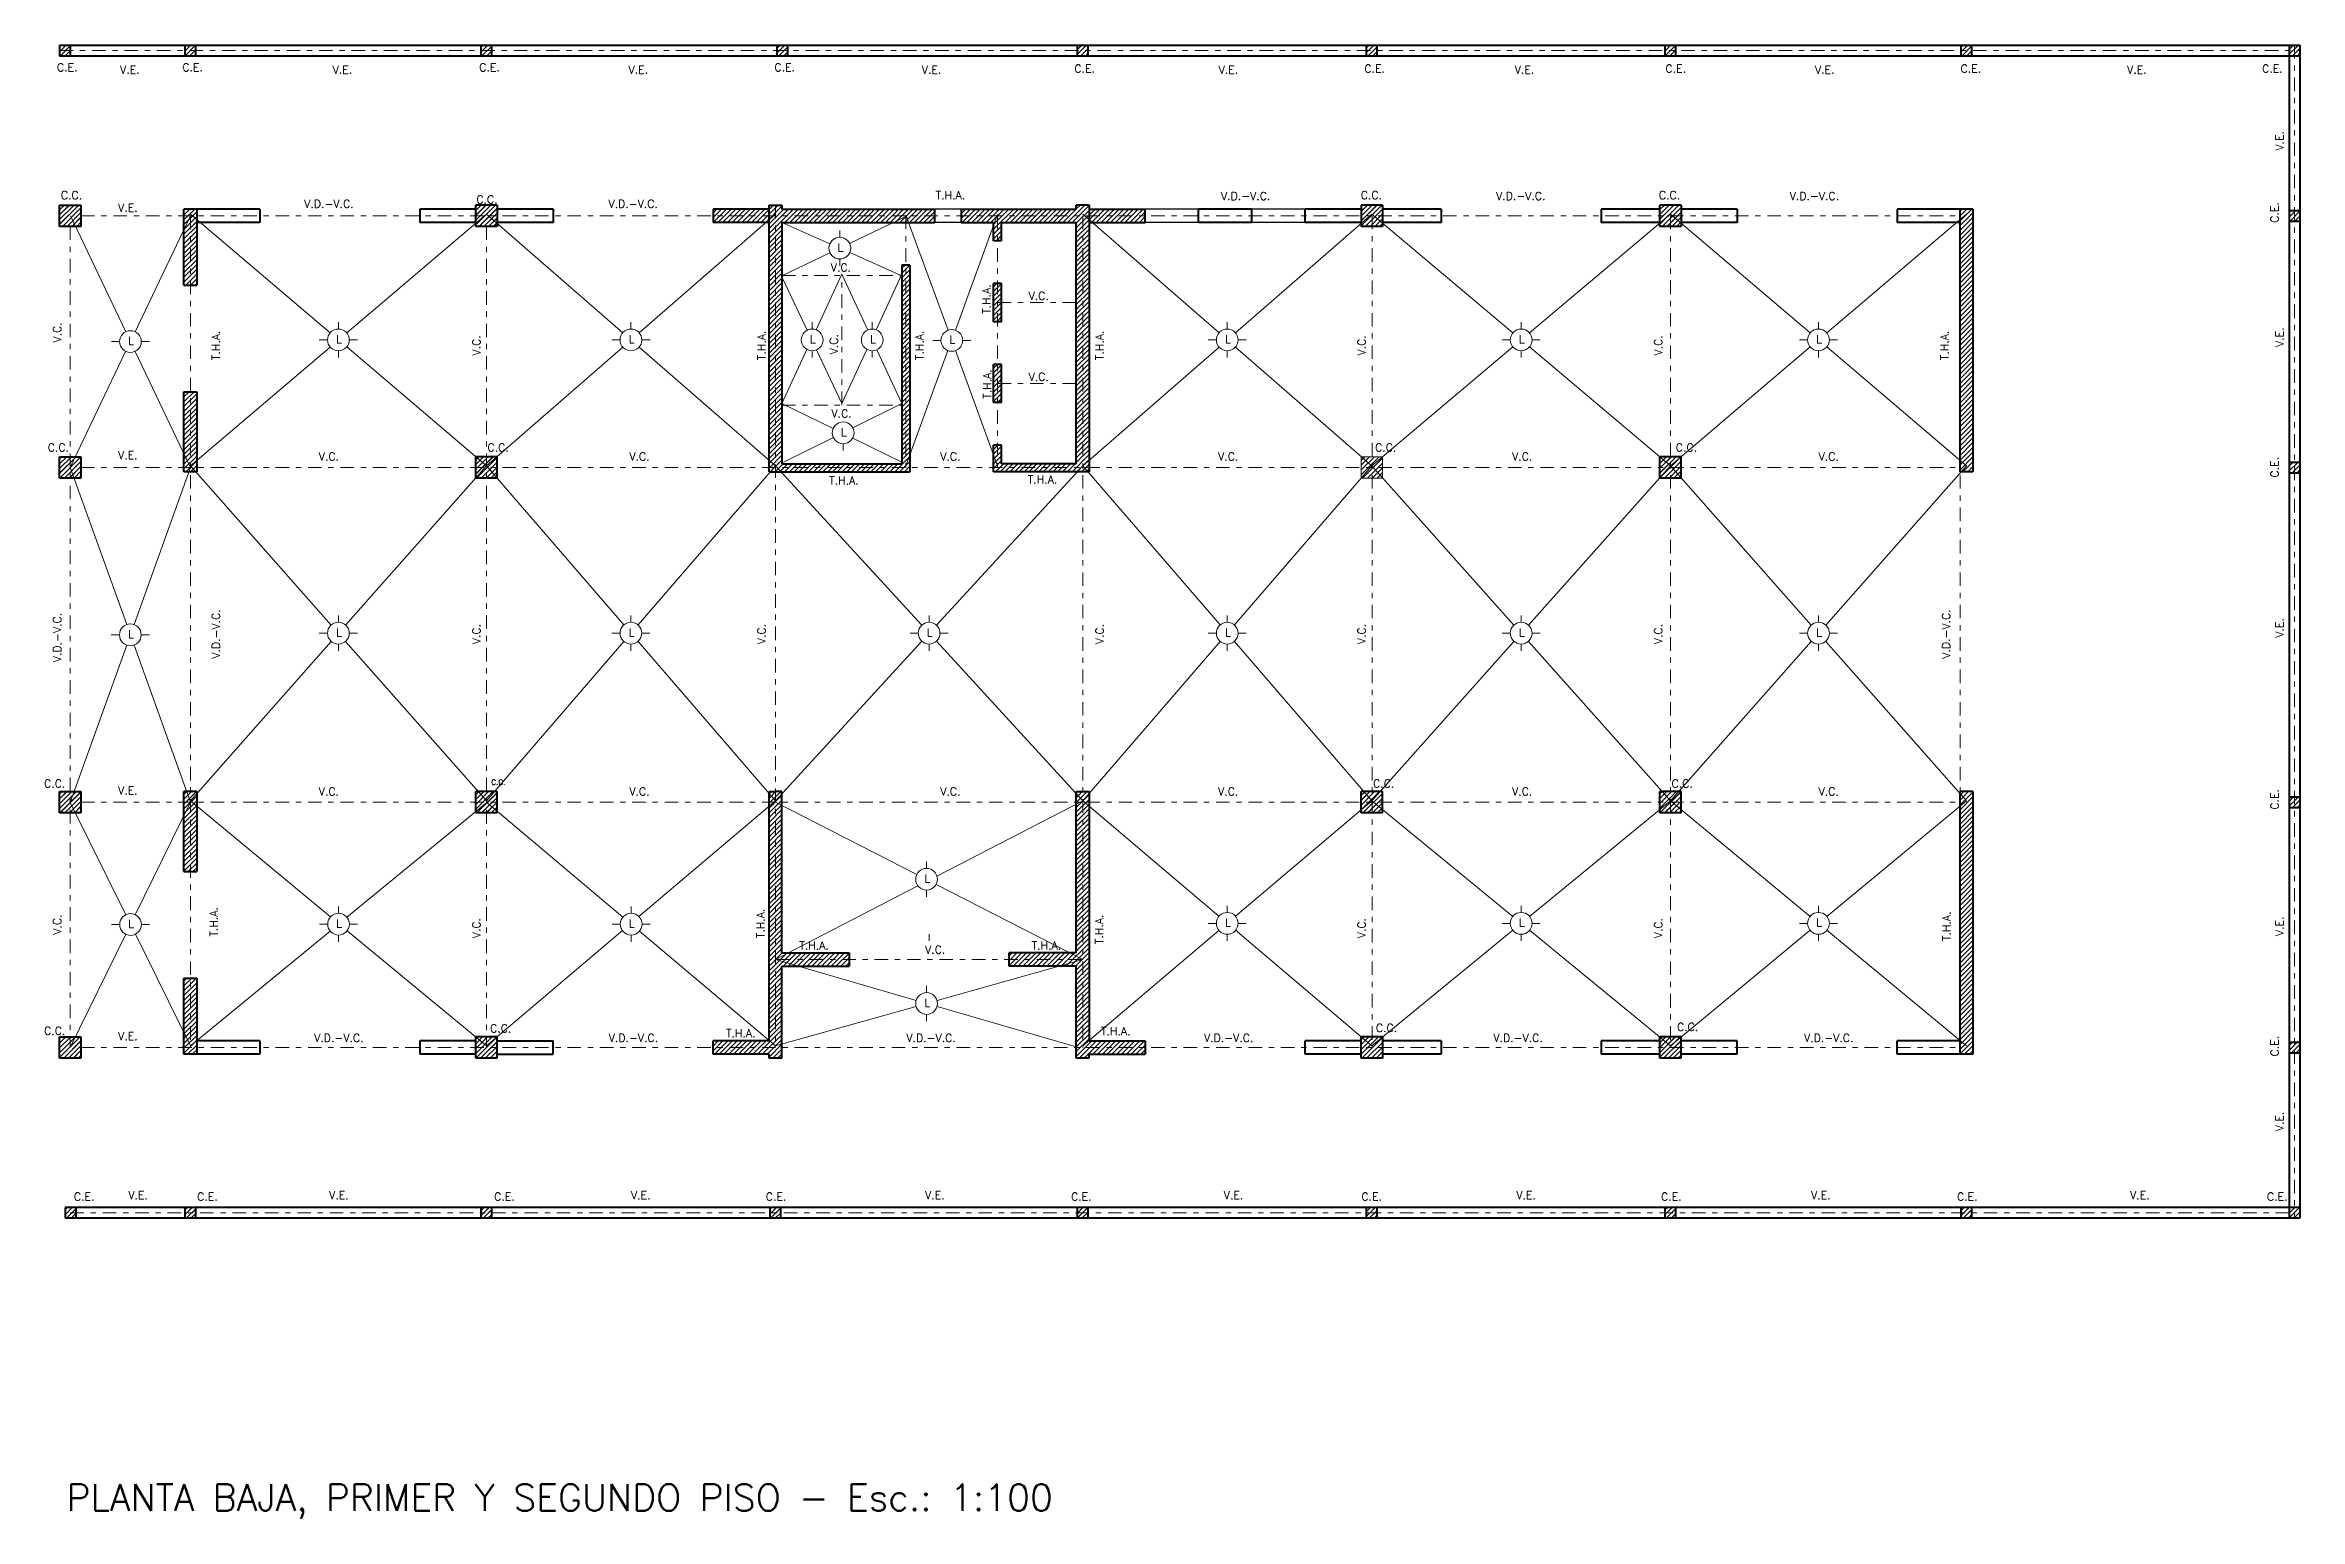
# Model space of a CAD drawing. Extents: x 1018 to 1337, y -109 to 133.
# Drawn here: x 1087.13 to 1129.41, y -47.73 to -20.09 of the extents above; entities that cross this region are included whole.
import ezdxf

# ---------------------------------------------------------------- set-up
doc = ezdxf.new("R2010")
doc.units = 0
doc.header["$LTSCALE"] = 0.5
doc.linetypes.add('DASHDOTX2', pattern=[50.8, 25.4, -12.7, 0, -12.7])
for name, color, linetype, lineweight in [('Detalles 01', 8, 'CONTINUOUS', 9), ('Losas', 133, 'CONTINUOUS', 9), ('Muros corte', 7, 'CONTINUOUS', 40), ('Muros vista', 253, 'CONTINUOUS', 25), ('Punta 01', 6, 'CONTINUOUS', 9), ('Punta 05', 52, 'CONTINUOUS', 50), ('Vigas', 120, 'DASHDOTX2', 18)]:
    doc.layers.add(name, color=color, linetype=linetype, lineweight=lineweight)
doc.styles.add('Texto 1 mm', font='simplex.shx', dxfattribs={"height": 0.1})
doc.styles.add('Texto 1.5 mm', font='simplex.shx', dxfattribs={"height": 0.15})
doc.styles.add('Texto 5 mm', font='simplex.shx', dxfattribs={"height": 0.5})
pattern_1 = [(45, (348.36671, -152.37512), (-0.0449012806, 0.0449012806), [])]
pattern_2 = [(45, (348.28926, -46.84568), (-0.0449012806, 0.0449012806), [])]

msp = doc.modelspace()

# ---------------------------------------------------------------- hatches: boundary and pattern name
at = {"layer": 'Detalles 01', "lineweight": 20, "ltscale": 0.02}
h = msp.add_hatch(dxfattribs=at)
h.set_pattern_fill('ANSI31', color=256, scale=0.02, style=0)
h.paths.add_polyline_path([(1087.606, -20.094), (1087.406, -20.094), (1087.406, -20.294), (1087.606, -20.294)])
h.paths.add_polyline_path([(1089.956, -20.094), (1089.756, -20.094), (1089.756, -20.294), (1089.956, -20.294)])
h = msp.add_hatch(dxfattribs=at)
h.set_pattern_fill('ANSI31', color=256, scale=0.02, style=0)
h.paths.add_polyline_path([(1095.506, -20.094), (1095.306, -20.094), (1095.306, -20.294), (1095.506, -20.294)])
h.paths.add_polyline_path([(1101.056, -20.094), (1100.856, -20.094), (1100.856, -20.294), (1101.056, -20.294)])
h.paths.add_polyline_path([(1095.606, -23.094), (1095.206, -23.094), (1095.206, -23.494), (1095.606, -23.494)])
h = msp.add_hatch(dxfattribs=at)
h.set_pattern_fill('ANSI31', color=256, scale=0.02, style=0)
h.paths.add_polyline_path([(1106.686, -20.094), (1106.486, -20.094), (1106.486, -20.294), (1106.686, -20.294)])
h = msp.add_hatch(dxfattribs=at)
h.set_pattern_fill('ANSI31', color=256, scale=0.02, style=0)
h.paths.add_polyline_path([(1129.406, -34.194), (1129.206, -34.194), (1129.206, -34.394), (1129.406, -34.394)])
h.paths.add_polyline_path([(1129.406, -27.913), (1129.206, -27.913), (1129.206, -28.113), (1129.406, -28.113)])
h.paths.add_polyline_path([(1129.406, -23.194), (1129.206, -23.194), (1129.206, -23.394), (1129.406, -23.394)])
h.paths.add_polyline_path([(1129.406, -20.094), (1129.206, -20.094), (1129.206, -20.294), (1129.406, -20.294)])
h.paths.add_polyline_path([(1123.256, -20.094), (1123.056, -20.094), (1123.056, -20.294), (1123.256, -20.294)])
h.paths.add_polyline_path([(1117.706, -20.094), (1117.506, -20.094), (1117.506, -20.294), (1117.706, -20.294)])
h.paths.add_polyline_path([(1112.106, -20.094), (1111.906, -20.094), (1111.906, -20.294), (1112.106, -20.294)])
at = {"layer": 'Detalles 01'}
h = msp.add_hatch(dxfattribs=at)
h.set_pattern_fill('ANSI31', color=256, scale=0.02, style=0)
h.set_pattern_definition(pattern_1)
h.paths.add_polyline_path([(1087.806, -23.494), (1087.806, -23.094), (1087.406, -23.094), (1087.406, -23.494)])
at = {"layer": 'Detalles 01', "lineweight": 20, "ltscale": 0.02}
h = msp.add_hatch(dxfattribs=at)
h.set_pattern_fill('ANSI31', color=256, scale=0.02, style=0)
h.set_pattern_definition(pattern_2)
h.paths.add_polyline_path([(1087.806, -23.094), (1087.406, -23.094), (1087.406, -23.494), (1087.806, -23.494)])
h.paths.add_polyline_path([(1087.806, -27.813), (1087.406, -27.813), (1087.406, -28.213), (1087.806, -28.213)])
h.paths.add_polyline_path([(1087.806, -34.094), (1087.406, -34.094), (1087.406, -34.494), (1087.806, -34.494)])
h.paths.add_polyline_path([(1095.606, -34.094), (1095.206, -34.094), (1095.206, -34.494), (1095.606, -34.494)])
h.paths.add_polyline_path([(1095.606, -27.813), (1095.206, -27.813), (1095.206, -28.213), (1095.606, -28.213)])
h.paths.add_polyline_path([(1112.206, -34.094), (1111.806, -34.094), (1111.806, -34.494), (1112.206, -34.494)])
h.paths.add_polyline_path([(1112.206, -27.813), (1111.806, -27.813), (1111.806, -28.213), (1112.206, -28.213)])
h.paths.add_polyline_path([(1112.206, -23.094), (1111.806, -23.094), (1111.806, -23.494), (1112.206, -23.494)])
h.paths.add_polyline_path([(1117.806, -23.094), (1117.406, -23.094), (1117.406, -23.494), (1117.806, -23.494)])
h.paths.add_polyline_path([(1117.806, -27.813), (1117.406, -27.813), (1117.406, -28.213), (1117.806, -28.213)])
h.paths.add_polyline_path([(1117.806, -34.094), (1117.406, -34.094), (1117.406, -34.494), (1117.806, -34.494)])
h.paths.add_polyline_path([(1100.946, -23.419), (1103.806, -23.419), (1103.806, -23.169), (1100.946, -23.169), (1100.946, -23.094), (1100.706, -23.094), (1100.706, -28.094), (1103.346, -28.094), (1103.346, -24.219), (1103.196, -24.219), (1103.196, -27.944), (1100.946, -27.944)])
h.paths.add_polyline_path([(1100.706, -23.169), (1099.656, -23.169), (1099.656, -23.419), (1100.706, -23.419)])
h.paths.add_polyline_path([(1106.706, -23.094), (1106.466, -23.094), (1106.466, -23.169), (1104.306, -23.169), (1104.306, -23.419), (1104.916, -23.419), (1104.916, -23.763), (1105.066, -23.763), (1105.066, -23.419), (1106.466, -23.419), (1106.466, -27.944), (1105.066, -27.944), (1105.066, -27.599), (1104.916, -27.599), (1104.916, -28.094), (1106.706, -28.094)])
h.paths.add_polyline_path([(1105.066, -26.081), (1104.916, -26.081), (1104.916, -26.799), (1105.066, -26.799)], flags=17)
h.paths.add_polyline_path([(1105.066, -24.563), (1104.916, -24.563), (1104.916, -25.281), (1105.066, -25.281)], flags=17)
h.paths.add_polyline_path([(1107.756, -23.169), (1106.706, -23.169), (1106.706, -23.419), (1107.756, -23.419)])
h.paths.add_polyline_path([(1089.976, -23.169), (1089.736, -23.169), (1089.736, -24.594), (1089.976, -24.594)])
h.paths.add_polyline_path([(1089.976, -26.594), (1089.736, -26.594), (1089.736, -28.094), (1089.976, -28.094)])
h.paths.add_polyline_path([(1089.976, -34.094), (1089.736, -34.094), (1089.736, -35.594), (1089.976, -35.594)])
h = msp.add_hatch(dxfattribs=at)
h.set_pattern_fill('ANSI31', color=256, scale=0.02, style=0)
h.set_pattern_definition(pattern_2)
h.paths.add_polyline_path([(1087.806, -38.694), (1087.406, -38.694), (1087.406, -39.094), (1087.806, -39.094)])
h.paths.add_polyline_path([(1089.976, -37.594), (1089.736, -37.594), (1089.736, -39.019), (1089.976, -39.019)])
h.paths.add_polyline_path([(1095.606, -38.694), (1095.206, -38.694), (1095.206, -39.094), (1095.606, -39.094)])
h.paths.add_polyline_path([(1100.946, -37.369), (1102.206, -37.369), (1102.206, -37.119), (1100.946, -37.119), (1100.946, -34.094), (1100.836, -34.094), (1100.706, -34.094), (1100.706, -38.769), (1099.656, -38.769), (1099.656, -39.019), (1100.706, -39.019), (1100.706, -39.094), (1100.946, -39.094)])
h.paths.add_polyline_path([(1106.706, -34.094), (1106.466, -34.094), (1106.466, -37.119), (1105.206, -37.119), (1105.206, -37.369), (1106.466, -37.369), (1106.466, -39.094), (1106.706, -39.094), (1106.706, -39.019), (1107.756, -39.019), (1107.756, -38.769), (1106.706, -38.769)])
h.paths.add_polyline_path([(1112.206, -38.694), (1111.806, -38.694), (1111.806, -39.094), (1112.206, -39.094)])
h.paths.add_polyline_path([(1117.806, -38.694), (1117.406, -38.694), (1117.406, -39.094), (1117.806, -39.094)])
h.paths.add_polyline_path([(1123.276, -23.169), (1123.036, -23.169), (1123.036, -28.094), (1123.276, -28.094)])
at = {"layer": 'Detalles 01'}
h = msp.add_hatch(dxfattribs=at)
h.set_pattern_fill('ANSI31', color=256, scale=0.02, style=0)
h.set_pattern_definition(pattern_1)
h.paths.add_polyline_path([(1095.606, -23.494), (1095.606, -23.094), (1095.206, -23.094), (1095.206, -23.494)])
h = msp.add_hatch(dxfattribs=at)
h.set_pattern_fill('ANSI31', color=256, scale=0.02, style=0)
h.set_pattern_definition(pattern_1)
h.paths.add_polyline_path([(1112.206, -23.494), (1112.206, -23.094), (1111.806, -23.094), (1111.806, -23.494)])
h = msp.add_hatch(dxfattribs=at)
h.set_pattern_fill('ANSI31', color=256, scale=0.02, style=0)
h.set_pattern_definition(pattern_1)
h.paths.add_polyline_path([(1117.806, -23.494), (1117.806, -23.094), (1117.406, -23.094), (1117.406, -23.494)])
h = msp.add_hatch(dxfattribs=at)
h.set_pattern_fill('ANSI31', color=256, scale=0.02, style=0)
h.set_pattern_definition(pattern_1)
h.paths.add_polyline_path([(1087.806, -27.813), (1087.406, -27.813), (1087.406, -28.213), (1087.806, -28.213)])
h = msp.add_hatch(dxfattribs=at)
h.set_pattern_fill('ANSI31', color=256, scale=0.02, style=0)
h.set_pattern_definition(pattern_1)
h.paths.add_polyline_path([(1095.606, -27.813), (1095.206, -27.813), (1095.206, -28.213), (1095.606, -28.213)])
h = msp.add_hatch(dxfattribs=at)
h.set_pattern_fill('ANSI31', color=256, scale=0.02, style=0)
h.set_pattern_definition(pattern_1)
h.paths.add_polyline_path([(1117.806, -27.813), (1117.406, -27.813), (1117.406, -28.213), (1117.806, -28.213)])
h = msp.add_hatch(dxfattribs=at)
h.set_pattern_fill('ANSI31', color=256, scale=0.02, style=0)
h.set_pattern_definition(pattern_1)
h.paths.add_polyline_path([(1087.806, -34.494), (1087.806, -34.094), (1087.406, -34.094), (1087.406, -34.494)])
h = msp.add_hatch(dxfattribs=at)
h.set_pattern_fill('ANSI31', color=256, scale=0.02, style=0)
h.set_pattern_definition(pattern_1)
h.paths.add_polyline_path([(1095.606, -34.494), (1095.606, -34.094), (1095.206, -34.094), (1095.206, -34.494)])
h = msp.add_hatch(dxfattribs=at)
h.set_pattern_fill('ANSI31', color=256, scale=0.02, style=0)
h.set_pattern_definition(pattern_1)
h.paths.add_polyline_path([(1112.206, -34.494), (1112.206, -34.094), (1111.806, -34.094), (1111.806, -34.494)])
h = msp.add_hatch(dxfattribs=at)
h.set_pattern_fill('ANSI31', color=256, scale=0.02, style=0)
h.set_pattern_definition(pattern_1)
h.paths.add_polyline_path([(1117.806, -34.494), (1117.806, -34.094), (1117.406, -34.094), (1117.406, -34.494)])
at = {"layer": 'Detalles 01', "lineweight": 20, "ltscale": 0.02}
h = msp.add_hatch(dxfattribs=at)
h.set_pattern_fill('ANSI31', color=256, scale=0.02, style=0)
h.set_pattern_definition(pattern_2)
h.paths.add_polyline_path([(1123.276, -34.094), (1123.036, -34.094), (1123.036, -39.019), (1123.276, -39.019)])
at = {"layer": 'Detalles 01'}
h = msp.add_hatch(dxfattribs=at)
h.set_pattern_fill('ANSI31', color=256, scale=0.02, style=0)
h.set_pattern_definition(pattern_1)
h.paths.add_polyline_path([(1087.806, -39.094), (1087.806, -38.694), (1087.406, -38.694), (1087.406, -39.094)])
h = msp.add_hatch(dxfattribs=at)
h.set_pattern_fill('ANSI31', color=256, scale=0.02, style=0)
h.set_pattern_definition(pattern_1)
h.paths.add_polyline_path([(1095.606, -39.094), (1095.606, -38.694), (1095.206, -38.694), (1095.206, -39.094)])
h = msp.add_hatch(dxfattribs=at)
h.set_pattern_fill('ANSI31', color=256, scale=0.02, style=0)
h.set_pattern_definition(pattern_1)
h.paths.add_polyline_path([(1112.206, -39.094), (1112.206, -38.694), (1111.806, -38.694), (1111.806, -39.094)])
h = msp.add_hatch(dxfattribs=at)
h.set_pattern_fill('ANSI31', color=256, scale=0.02, style=0)
h.set_pattern_definition(pattern_1)
h.paths.add_polyline_path([(1117.806, -39.094), (1117.806, -38.694), (1117.406, -38.694), (1117.406, -39.094)])
at = {"layer": 'Detalles 01', "lineweight": 20, "ltscale": 0.02}
h = msp.add_hatch(dxfattribs=at)
h.set_pattern_fill('ANSI31', color=256, scale=0.02, style=0)
h.paths.add_polyline_path([(1123.256, -41.894), (1123.056, -41.894), (1123.056, -42.094), (1123.256, -42.094)])
h.paths.add_polyline_path([(1129.406, -41.894), (1129.206, -41.894), (1129.206, -42.094), (1129.406, -42.094)])
h.paths.add_polyline_path([(1129.406, -38.794), (1129.206, -38.794), (1129.206, -38.994), (1129.406, -38.994)])
h = msp.add_hatch(dxfattribs=at)
h.set_pattern_fill('ANSI31', color=256, scale=0.02, style=0)
h.paths.add_polyline_path([(1087.709, -41.894), (1087.509, -41.894), (1087.509, -42.094), (1087.709, -42.094)])
h.paths.add_polyline_path([(1089.956, -41.894), (1089.756, -41.894), (1089.756, -42.094), (1089.956, -42.094)])
h.paths.add_polyline_path([(1095.506, -41.894), (1095.306, -41.894), (1095.306, -42.094), (1095.506, -42.094)])
h.paths.add_polyline_path([(1100.926, -41.894), (1100.726, -41.894), (1100.726, -42.094), (1100.926, -42.094)])
h = msp.add_hatch(dxfattribs=at)
h.set_pattern_fill('ANSI31', color=256, scale=0.02, style=0)
h.paths.add_polyline_path([(1106.686, -41.894), (1106.486, -41.894), (1106.486, -42.094), (1106.686, -42.094)])
h.paths.add_polyline_path([(1112.106, -41.894), (1111.906, -41.894), (1111.906, -42.094), (1112.106, -42.094)])
h.paths.add_polyline_path([(1117.706, -41.894), (1117.506, -41.894), (1117.506, -42.094), (1117.706, -42.094)])

# ---------------------------------------------------------------- linework, layer by layer
at = {"layer": 'Losas', "ltscale": 0.02}
for p, q in [((1088.645, -25.47), (1087.608, -23.295)), ((1089.856, -23.294), (1088.819, -25.469)), ((1089.856, -23.264), (1092.476, -25.491)), ((1095.408, -23.264), (1092.787, -25.491)), ((1095.408, -23.264), (1097.963, -25.489)), ((1098.27, -25.489), (1100.826, -23.264)), ((1100.946, -23.419), (1101.846, -23.818)), ((1102.032, -23.697), (1102.032, -23.57)), ((1103.272, -23.311), (1102.217, -23.813)), ((1103.272, -23.281), (1104.061, -25.441)), ((1104.199, -25.44), (1104.991, -23.268)), ((1109.142, -25.489), (1106.586, -23.264)), ((1109.45, -25.489), (1112.006, -23.264)), ((1112.006, -23.264), (1114.65, -25.492)), ((1117.606, -23.264), (1114.962, -25.492)), ((1120.226, -25.491), (1117.606, -23.264)), ((1120.537, -25.491), (1123.156, -23.264)), ((1101.848, -23.989), (1100.946, -24.418)), ((1102.219, -23.984), (1103.196, -24.418)), ((1100.946, -24.439), (1101.42, -25.442)), ((1102.071, -24.388), (1101.587, -25.433)), ((1102.032, -24.232), (1102.032, -24.105)), ((1102.557, -25.437), (1102.071, -24.388)), ((1102.713, -25.432), (1103.196, -24.388)), ((1092.631, -25.419), (1092.631, -25.292)), ((1098.117, -25.419), (1098.117, -25.292)), ((1101.514, -25.419), (1101.514, -25.292)), ((1102.641, -25.419), (1102.641, -25.292)), ((1109.296, -25.419), (1109.296, -25.292)), ((1114.806, -25.419), (1114.806, -25.292)), ((1120.381, -25.419), (1120.381, -25.292)), ((1088.375, -25.654), (1088.528, -25.654)), ((1088.936, -25.654), (1089.09, -25.654)), ((1092.476, -25.756), (1089.856, -27.983)), ((1092.274, -25.623), (1092.427, -25.623)), ((1092.787, -25.755), (1095.406, -27.983)), ((1092.835, -25.623), (1092.988, -25.623)), ((1095.406, -27.983), (1097.963, -25.757)), ((1097.76, -25.623), (1097.913, -25.623)), ((1098.271, -25.757), (1100.826, -27.983)), ((1098.321, -25.623), (1098.474, -25.623)), ((1103.774, -25.632), (1103.927, -25.632)), ((1104.335, -25.632), (1104.489, -25.632)), ((1106.586, -27.983), (1109.142, -25.757)), ((1108.939, -25.623), (1109.092, -25.623)), ((1112.006, -27.983), (1109.45, -25.757)), ((1109.5, -25.623), (1109.653, -25.623)), ((1114.65, -25.755), (1112.006, -27.983)), ((1114.449, -25.623), (1114.602, -25.623)), ((1114.962, -25.755), (1117.606, -27.983)), ((1115.01, -25.623), (1115.163, -25.623)), ((1117.606, -27.983), (1120.226, -25.755)), ((1120.024, -25.623), (1120.177, -25.623)), ((1123.156, -27.983), (1120.537, -25.755)), ((1120.585, -25.623), (1120.738, -25.623)), ((1088.643, -25.838), (1087.606, -28.013)), ((1089.856, -28.013), (1088.82, -25.838)), ((1092.631, -25.954), (1092.631, -25.827)), ((1101.416, -25.803), (1100.946, -26.818)), ((1101.514, -25.954), (1101.514, -25.827)), ((1101.595, -25.811), (1102.071, -26.818)), ((1102.071, -26.818), (1102.542, -25.801)), ((1102.641, -25.954), (1102.641, -25.827)), ((1103.196, -26.818), (1102.728, -25.808)), ((1103.272, -27.983), (1104.059, -25.823)), ((1104.201, -25.824), (1104.991, -27.983)), ((1109.296, -25.954), (1109.296, -25.827)), ((1114.806, -25.954), (1114.806, -25.827)), ((1120.381, -25.954), (1120.381, -25.827)), ((1101.908, -27.287), (1100.946, -26.818)), ((1103.196, -26.818), (1102.277, -27.271)), ((1101.911, -27.452), (1100.974, -27.914)), ((1103.196, -27.914), (1102.275, -27.465)), ((1102.096, -27.696), (1102.096, -27.57)), ((1087.606, -28.013), (1088.663, -30.962)), ((1088.8, -30.962), (1089.856, -28.013)), ((1089.856, -27.983), (1092.496, -30.97)), ((1095.406, -27.983), (1092.766, -30.97)), ((1095.406, -27.983), (1097.983, -30.969)), ((1098.249, -30.969), (1100.826, -27.983)), ((1100.826, -27.983), (1103.568, -30.973)), ((1106.586, -27.983), (1103.844, -30.973)), ((1109.163, -30.969), (1106.586, -27.983)), ((1109.429, -30.969), (1112.006, -27.983)), ((1112.006, -27.983), (1114.67, -30.971)), ((1117.606, -27.983), (1114.942, -30.971)), ((1120.246, -30.97), (1117.606, -27.983)), ((1120.516, -30.97), (1123.156, -27.983)), ((1092.631, -30.919), (1092.631, -30.792)), ((1098.116, -30.919), (1098.116, -30.792)), ((1103.706, -30.919), (1103.706, -30.792)), ((1109.296, -30.919), (1109.296, -30.792)), ((1114.806, -30.919), (1114.806, -30.792)), ((1120.381, -30.919), (1120.381, -30.792)), ((1088.374, -31.154), (1088.527, -31.154)), ((1088.935, -31.154), (1089.089, -31.154)), ((1092.496, -31.276), (1089.856, -34.264)), ((1092.274, -31.123), (1092.427, -31.123)), ((1092.766, -31.276), (1095.406, -34.264)), ((1092.835, -31.123), (1092.988, -31.123)), ((1095.406, -34.264), (1097.983, -31.278)), ((1097.759, -31.123), (1097.912, -31.123)), ((1098.249, -31.278), (1100.826, -34.264)), ((1098.32, -31.123), (1098.473, -31.123)), ((1103.568, -31.274), (1100.826, -34.264)), ((1103.349, -31.123), (1103.502, -31.123)), ((1103.844, -31.274), (1106.586, -34.264)), ((1103.91, -31.123), (1104.063, -31.123)), ((1106.586, -34.264), (1109.163, -31.278)), ((1108.939, -31.123), (1109.092, -31.123)), ((1112.006, -34.264), (1109.429, -31.278)), ((1109.5, -31.123), (1109.653, -31.123)), ((1114.67, -31.276), (1112.006, -34.264)), ((1114.449, -31.123), (1114.602, -31.123)), ((1114.942, -31.276), (1117.606, -34.264)), ((1115.01, -31.123), (1115.163, -31.123)), ((1117.606, -34.264), (1120.246, -31.276)), ((1120.024, -31.123), (1120.177, -31.123)), ((1123.156, -34.264), (1120.516, -31.276)), ((1120.585, -31.123), (1120.738, -31.123)), ((1087.606, -34.296), (1088.663, -31.346)), ((1088.8, -31.346), (1089.856, -34.294)), ((1092.631, -31.454), (1092.631, -31.327)), ((1098.116, -31.454), (1098.116, -31.327)), ((1103.706, -31.454), (1103.706, -31.327)), ((1109.296, -31.454), (1109.296, -31.327)), ((1114.806, -31.454), (1114.806, -31.327)), ((1120.381, -31.454), (1120.381, -31.327)), ((1088.645, -36.403), (1087.606, -34.296)), ((1089.856, -34.294), (1088.824, -36.403)), ((1089.856, -34.264), (1092.484, -36.442)), ((1095.413, -34.297), (1092.792, -36.451)), ((1095.413, -34.297), (1097.964, -36.449)), ((1098.265, -36.437), (1100.826, -34.264)), ((1100.826, -34.294), (1103.475, -35.65)), ((1106.586, -34.264), (1103.854, -35.677)), ((1106.586, -34.264), (1109.141, -36.431)), ((1109.452, -36.432), (1112.006, -34.264)), ((1112.006, -34.264), (1114.649, -36.434)), ((1117.606, -34.264), (1114.964, -36.434)), ((1120.224, -36.433), (1117.606, -34.264)), ((1120.538, -36.433), (1123.156, -34.264)), ((1103.659, -35.534), (1103.659, -35.407)), ((1103.497, -35.862), (1100.826, -37.244)), ((1103.838, -35.836), (1106.586, -37.244)), ((1092.635, -36.376), (1092.635, -36.249)), ((1098.12, -36.376), (1098.12, -36.249)), ((1103.659, -36.069), (1103.659, -35.942)), ((1109.296, -36.36), (1109.296, -36.233)), ((1114.806, -36.36), (1114.806, -36.233)), ((1120.381, -36.36), (1120.381, -36.233)), ((1088.645, -36.77), (1087.606, -38.894)), ((1088.377, -36.586), (1088.531, -36.586)), ((1089.856, -38.864), (1088.825, -36.769)), ((1088.939, -36.586), (1089.092, -36.586)), ((1092.477, -36.71), (1089.856, -38.864)), ((1092.277, -36.58), (1092.431, -36.58)), ((1092.798, -36.702), (1095.406, -38.864)), ((1092.839, -36.58), (1092.992, -36.58)), ((1095.406, -38.864), (1097.955, -36.701)), ((1097.762, -36.58), (1097.916, -36.58)), ((1098.275, -36.712), (1100.826, -38.864)), ((1098.324, -36.58), (1098.477, -36.58)), ((1103.706, -36.895), (1103.706, -36.768)), ((1106.586, -38.864), (1109.141, -36.696)), ((1108.939, -36.564), (1109.092, -36.564)), ((1109.296, -36.895), (1109.296, -36.768)), ((1109.452, -36.695), (1112.007, -38.863)), ((1109.5, -36.564), (1109.653, -36.564)), ((1114.649, -36.693), (1112.007, -38.863)), ((1114.449, -36.564), (1114.602, -36.564)), ((1114.806, -36.895), (1114.806, -36.768)), ((1114.964, -36.693), (1117.606, -38.864)), ((1115.01, -36.564), (1115.163, -36.564)), ((1117.606, -38.864), (1120.224, -36.694)), ((1120.024, -36.564), (1120.177, -36.564)), ((1120.381, -36.895), (1120.381, -36.768)), ((1123.156, -38.864), (1120.538, -36.694)), ((1120.585, -36.564), (1120.738, -36.564)), ((1092.635, -36.911), (1092.635, -36.784)), ((1098.12, -36.911), (1098.12, -36.784)), ((1100.826, -37.244), (1103.464, -38.01)), ((1106.586, -37.244), (1103.856, -38.011)), ((1103.66, -37.863), (1103.66, -37.736)), ((1103.463, -38.122), (1100.826, -38.864)), ((1103.66, -38.398), (1103.66, -38.271)), ((1103.856, -38.124), (1106.506, -38.894))]:
    msp.add_line(p, q, dxfattribs=at)
for centre in [(1102.032, -23.901), (1088.732, -25.654), (1092.631, -25.623), (1098.117, -25.623), (1101.514, -25.623), (1102.641, -25.623), (1104.131, -25.632), (1109.296, -25.623), (1114.806, -25.623), (1120.381, -25.623), (1102.096, -27.366), (1088.731, -31.154), (1092.631, -31.123), (1098.116, -31.123), (1103.706, -31.123), (1109.296, -31.123), (1114.806, -31.123), (1120.381, -31.123), (1103.659, -35.738), (1088.735, -36.586), (1092.635, -36.58), (1098.12, -36.58), (1109.296, -36.564), (1114.806, -36.564), (1120.381, -36.564), (1103.66, -38.067)]:
    msp.add_circle(centre, 0.204, dxfattribs=at)
at = {"layer": 'Muros corte'}
for p, q in [((1087.406, -20.094), (1129.406, -20.094)), ((1087.406, -20.094), (1087.406, -20.294)), ((1087.606, -20.094), (1087.606, -20.294)), ((1089.756, -20.294), (1089.756, -20.094)), ((1089.956, -20.294), (1089.956, -20.094)), ((1095.306, -20.294), (1095.306, -20.094)), ((1095.506, -20.294), (1095.506, -20.094)), ((1100.856, -20.294), (1100.856, -20.094)), ((1101.056, -20.294), (1101.056, -20.094)), ((1106.486, -20.294), (1106.486, -20.094)), ((1106.686, -20.294), (1106.686, -20.094)), ((1111.906, -20.294), (1111.906, -20.094)), ((1112.106, -20.294), (1112.106, -20.094)), ((1117.506, -20.294), (1117.506, -20.094)), ((1117.706, -20.294), (1117.706, -20.094)), ((1123.056, -20.294), (1123.056, -20.094)), ((1123.256, -20.294), (1123.256, -20.094)), ((1129.206, -20.094), (1129.206, -42.094)), ((1129.406, -20.094), (1129.406, -42.094)), ((1087.406, -20.294), (1129.406, -20.294)), ((1087.406, -23.094), (1087.806, -23.094)), ((1087.406, -23.494), (1087.406, -23.094)), ((1087.806, -23.094), (1087.806, -23.494)), ((1089.736, -24.594), (1089.736, -23.169)), ((1091.156, -23.169), (1089.736, -23.169)), ((1089.976, -23.169), (1089.976, -24.594)), ((1091.156, -23.169), (1091.156, -23.419)), ((1095.206, -23.169), (1094.156, -23.169)), ((1094.156, -23.169), (1094.156, -23.419)), ((1095.606, -23.094), (1095.206, -23.094)), ((1095.206, -23.494), (1095.206, -23.094)), ((1095.606, -23.094), (1095.606, -23.494)), ((1096.656, -23.169), (1095.606, -23.169)), ((1096.656, -23.169), (1096.656, -23.419)), ((1100.706, -23.169), (1099.656, -23.169)), ((1099.656, -23.169), (1099.656, -23.419)), ((1100.706, -28.094), (1100.706, -23.094)), ((1100.706, -23.094), (1100.946, -23.094)), ((1100.946, -23.094), (1100.946, -23.169)), ((1100.946, -23.169), (1103.806, -23.169)), ((1103.806, -23.169), (1103.806, -23.419)), ((1104.306, -23.169), (1104.306, -23.419)), ((1104.306, -23.169), (1106.466, -23.169)), ((1106.706, -23.094), (1106.466, -23.094)), ((1106.466, -23.169), (1106.466, -23.094)), ((1106.706, -23.094), (1106.706, -28.094)), ((1106.706, -23.169), (1107.756, -23.169)), ((1107.756, -23.419), (1107.756, -23.169)), ((1109.756, -23.169), (1108.756, -23.169)), ((1108.756, -23.419), (1108.756, -23.169)), ((1109.756, -23.419), (1109.756, -23.169)), ((1111.806, -23.169), (1110.756, -23.169)), ((1110.756, -23.419), (1110.756, -23.169)), ((1112.206, -23.094), (1111.806, -23.094)), ((1111.806, -23.094), (1111.806, -23.494)), ((1112.206, -23.094), (1112.206, -23.494)), ((1113.306, -23.169), (1112.206, -23.169)), ((1113.306, -23.169), (1113.306, -23.419)), ((1117.406, -23.169), (1116.306, -23.169)), ((1116.306, -23.169), (1116.306, -23.419)), ((1117.806, -23.094), (1117.406, -23.094)), ((1117.406, -23.494), (1117.406, -23.094)), ((1117.806, -23.094), (1117.806, -23.494)), ((1118.856, -23.169), (1117.806, -23.169)), ((1118.856, -23.169), (1118.856, -23.419)), ((1123.276, -23.169), (1121.856, -23.169)), ((1121.856, -23.169), (1121.856, -23.419)), ((1123.036, -28.094), (1123.036, -23.169)), ((1123.276, -23.169), (1123.276, -28.094)), ((1129.206, -23.194), (1129.406, -23.194)), ((1087.806, -23.494), (1087.406, -23.494)), ((1091.156, -23.419), (1089.976, -23.419)), ((1095.206, -23.419), (1094.156, -23.419)), ((1095.606, -23.494), (1095.206, -23.494)), ((1096.656, -23.419), (1095.606, -23.419)), ((1100.706, -23.419), (1099.656, -23.419)), ((1100.946, -23.419), (1103.806, -23.419)), ((1100.946, -23.419), (1100.946, -27.944)), ((1104.306, -23.419), (1104.916, -23.419)), ((1104.916, -23.763), (1104.916, -23.419)), ((1105.066, -23.419), (1106.466, -23.419)), ((1105.066, -23.763), (1105.066, -23.419)), ((1106.466, -27.944), (1106.466, -23.419)), ((1106.706, -23.419), (1107.756, -23.419)), ((1109.756, -23.419), (1108.756, -23.419)), ((1109.756, -23.419), (1109.331, -23.419)), ((1111.806, -23.419), (1110.756, -23.419)), ((1112.206, -23.494), (1111.806, -23.494)), ((1113.306, -23.419), (1112.206, -23.419)), ((1117.406, -23.419), (1116.306, -23.419)), ((1117.806, -23.494), (1117.406, -23.494)), ((1118.856, -23.419), (1117.806, -23.419)), ((1123.036, -23.419), (1121.856, -23.419)), ((1129.206, -23.394), (1129.406, -23.394)), ((1105.066, -23.763), (1104.916, -23.763)), ((1103.196, -24.219), (1103.196, -27.944)), ((1103.346, -24.219), (1103.196, -24.219)), ((1103.346, -24.219), (1103.346, -28.094)), ((1089.736, -24.594), (1089.976, -24.594)), ((1104.916, -25.281), (1104.916, -24.563)), ((1105.066, -24.563), (1104.916, -24.563)), ((1105.066, -25.281), (1105.066, -24.563)), ((1105.066, -25.281), (1104.916, -25.281)), ((1105.066, -26.081), (1104.916, -26.081)), ((1104.916, -26.799), (1104.916, -26.081)), ((1105.066, -26.799), (1105.066, -26.081)), ((1089.736, -26.594), (1089.976, -26.594)), ((1089.736, -28.094), (1089.736, -26.594)), ((1089.976, -26.594), (1089.976, -28.094)), ((1105.066, -26.799), (1104.916, -26.799)), ((1087.406, -27.813), (1087.806, -27.813)), ((1087.406, -28.213), (1087.406, -27.813)), ((1087.806, -27.813), (1087.806, -28.213)), ((1095.606, -27.813), (1095.206, -27.813)), ((1095.206, -28.213), (1095.206, -27.813)), ((1095.606, -28.213), (1095.606, -27.813)), ((1104.916, -28.094), (1104.916, -27.599)), ((1105.066, -27.599), (1104.916, -27.599)), ((1105.066, -27.944), (1105.066, -27.599)), ((1117.806, -27.813), (1117.406, -27.813)), ((1117.406, -28.213), (1117.406, -27.813)), ((1117.806, -28.213), (1117.806, -27.813)), ((1087.806, -28.213), (1087.406, -28.213)), ((1089.976, -28.094), (1089.736, -28.094)), ((1095.606, -28.213), (1095.206, -28.213)), ((1100.706, -28.094), (1103.346, -28.094)), ((1100.946, -27.944), (1103.196, -27.944)), ((1106.706, -28.094), (1104.916, -28.094)), ((1106.466, -27.944), (1105.066, -27.944)), ((1117.806, -28.213), (1117.406, -28.213)), ((1123.276, -28.094), (1123.036, -28.094)), ((1123.231, -28.094), (1123.081, -28.094)), ((1129.206, -27.913), (1129.406, -27.913)), ((1129.206, -28.113), (1129.406, -28.113)), ((1087.406, -34.094), (1087.806, -34.094)), ((1087.406, -34.494), (1087.406, -34.094)), ((1087.806, -34.094), (1087.806, -34.494)), ((1089.976, -34.094), (1089.736, -34.094)), ((1089.736, -35.594), (1089.736, -34.094)), ((1089.976, -34.094), (1089.976, -35.594)), ((1095.606, -34.094), (1095.206, -34.094)), ((1095.206, -34.494), (1095.206, -34.094)), ((1095.606, -34.494), (1095.606, -34.094)), ((1100.706, -38.769), (1100.706, -34.094)), ((1100.706, -34.094), (1100.836, -34.094)), ((1100.946, -34.094), (1100.836, -34.094)), ((1100.946, -37.119), (1100.946, -34.094)), ((1106.466, -37.119), (1106.466, -34.094)), ((1106.466, -34.094), (1106.706, -34.094)), ((1106.706, -34.094), (1106.706, -38.769)), ((1112.206, -34.094), (1111.806, -34.094)), ((1111.806, -34.494), (1111.806, -34.094)), ((1112.206, -34.494), (1112.206, -34.094)), ((1117.806, -34.094), (1117.406, -34.094)), ((1117.406, -34.494), (1117.406, -34.094)), ((1117.806, -34.494), (1117.806, -34.094)), ((1123.276, -34.094), (1123.036, -34.094)), ((1123.036, -39.019), (1123.036, -34.094)), ((1123.231, -34.094), (1123.081, -34.094)), ((1123.276, -34.094), (1123.276, -39.019)), ((1129.206, -34.194), (1129.406, -34.194)), ((1087.806, -34.494), (1087.406, -34.494)), ((1095.606, -34.494), (1095.206, -34.494)), ((1112.206, -34.494), (1111.806, -34.494)), ((1117.806, -34.494), (1117.406, -34.494)), ((1129.206, -34.394), (1129.406, -34.394)), ((1089.736, -35.594), (1089.976, -35.594)), ((1100.946, -37.119), (1102.206, -37.119)), ((1102.206, -37.119), (1102.206, -37.369)), ((1105.206, -37.369), (1105.206, -37.119)), ((1106.466, -37.119), (1105.206, -37.119)), ((1089.736, -37.594), (1089.976, -37.594)), ((1089.736, -39.019), (1089.736, -37.594)), ((1089.976, -37.594), (1089.976, -39.019)), ((1100.946, -37.369), (1102.206, -37.369)), ((1100.946, -39.094), (1100.946, -37.369)), ((1106.466, -37.369), (1105.206, -37.369)), ((1106.466, -39.094), (1106.466, -37.369)), ((1087.406, -39.094), (1087.406, -38.694)), ((1087.406, -38.694), (1087.806, -38.694)), ((1087.806, -38.694), (1087.806, -39.094)), ((1091.156, -38.769), (1089.976, -38.769)), ((1091.156, -38.769), (1091.156, -39.019)), ((1095.206, -38.769), (1094.156, -38.769)), ((1094.156, -38.769), (1094.156, -39.019)), ((1095.606, -38.694), (1095.206, -38.694)), ((1095.206, -39.094), (1095.206, -38.694)), ((1095.606, -39.094), (1095.606, -38.694)), ((1095.606, -38.769), (1096.656, -38.769)), ((1096.656, -39.019), (1096.656, -38.769)), ((1100.706, -38.769), (1099.656, -38.769)), ((1099.656, -39.019), (1099.656, -38.769)), ((1106.706, -38.769), (1107.756, -38.769)), ((1107.756, -38.769), (1107.756, -39.019)), ((1111.806, -38.769), (1110.756, -38.769)), ((1110.756, -39.019), (1110.756, -38.769)), ((1112.206, -38.694), (1111.806, -38.694)), ((1111.806, -39.094), (1111.806, -38.694)), ((1112.206, -38.694), (1112.206, -39.094)), ((1113.306, -38.769), (1112.206, -38.769)), ((1113.306, -38.769), (1113.306, -39.019)), ((1117.406, -38.769), (1116.306, -38.769)), ((1116.306, -38.769), (1116.306, -39.019)), ((1117.806, -38.694), (1117.406, -38.694)), ((1117.406, -39.094), (1117.406, -38.694)), ((1117.806, -39.094), (1117.806, -38.694)), ((1118.856, -38.769), (1117.806, -38.769)), ((1118.856, -39.019), (1118.856, -38.769)), ((1121.856, -39.019), (1121.856, -38.769)), ((1123.036, -38.769), (1121.856, -38.769)), ((1129.206, -38.794), (1129.406, -38.794)), ((1087.806, -39.094), (1087.406, -39.094)), ((1091.156, -39.019), (1089.732, -39.019)), ((1095.206, -39.019), (1094.156, -39.019)), ((1095.606, -39.094), (1095.206, -39.094)), ((1095.606, -39.019), (1096.656, -39.019)), ((1100.706, -39.019), (1099.656, -39.019)), ((1100.706, -39.094), (1100.706, -39.019)), ((1100.946, -39.094), (1100.706, -39.094)), ((1106.706, -39.094), (1106.466, -39.094)), ((1106.706, -39.094), (1106.706, -39.019)), ((1106.706, -39.019), (1107.756, -39.019)), ((1111.806, -39.019), (1110.756, -39.019)), ((1112.206, -39.094), (1111.806, -39.094)), ((1113.306, -39.019), (1112.206, -39.019)), ((1117.406, -39.019), (1116.306, -39.019)), ((1117.806, -39.094), (1117.406, -39.094)), ((1118.856, -39.019), (1117.806, -39.019)), ((1123.276, -39.019), (1121.856, -39.019)), ((1129.206, -38.994), (1129.406, -38.994)), ((1129.406, -41.894), (1087.509, -41.894)), ((1087.509, -41.894), (1087.509, -42.094)), ((1129.406, -42.094), (1087.509, -42.094)), ((1087.709, -41.894), (1087.709, -42.094)), ((1089.756, -42.094), (1089.756, -41.894)), ((1089.956, -42.094), (1089.956, -41.894)), ((1095.306, -42.094), (1095.306, -41.894)), ((1095.506, -42.094), (1095.506, -41.894)), ((1100.726, -42.094), (1100.726, -41.894)), ((1100.926, -42.094), (1100.926, -41.894)), ((1106.486, -42.094), (1106.486, -41.894)), ((1106.686, -42.094), (1106.686, -41.894)), ((1111.906, -42.094), (1111.906, -41.894)), ((1112.106, -42.094), (1112.106, -41.894)), ((1117.506, -42.094), (1117.506, -41.894)), ((1117.706, -42.094), (1117.706, -41.894)), ((1123.056, -42.094), (1123.056, -41.894)), ((1123.256, -42.094), (1123.256, -41.894))]:
    msp.add_line(p, q, dxfattribs=at)
at = {"layer": 'Muros corte', "lineweight": 20}
for p, q in [((1112.206, -27.813), (1111.806, -27.813)), ((1111.806, -28.213), (1111.806, -27.813)), ((1112.206, -28.213), (1112.206, -27.813)), ((1112.206, -28.213), (1111.806, -28.213))]:
    msp.add_line(p, q, dxfattribs=at)
at = {"layer": 'Muros vista'}
for p, q in [((1104.306, -23.169), (1103.806, -23.169)), ((1108.756, -23.169), (1107.756, -23.169)), ((1110.756, -23.169), (1109.756, -23.169)), ((1104.306, -23.419), (1103.806, -23.419)), ((1108.756, -23.419), (1107.756, -23.419)), ((1110.756, -23.419), (1109.756, -23.419))]:
    msp.add_line(p, q, dxfattribs=at)
at = {"layer": 'Vigas', "lineweight": 20, "ltscale": 0.02}
for p, q in [((1087.406, -20.194), (1129.406, -20.194)), ((1129.306, -20.094), (1129.306, -42.094)), ((1100.826, -23.094), (1100.826, -38.894)), ((1087.606, -23.494), (1087.606, -38.894)), ((1087.806, -23.294), (1123.036, -23.294)), ((1089.856, -23.294), (1089.856, -38.894)), ((1095.406, -23.494), (1095.406, -38.894)), ((1103.272, -23.294), (1103.272, -28.013)), ((1104.991, -23.294), (1104.991, -28.013)), ((1100.946, -24.414), (1103.196, -24.414)), ((1102.071, -26.844), (1102.071, -24.414)), ((1104.991, -24.922), (1106.466, -24.922)), ((1104.991, -26.44), (1106.466, -26.44)), ((1100.946, -26.844), (1103.196, -26.844)), ((1087.806, -28.013), (1123.036, -28.013)), ((1087.806, -34.294), (1123.036, -34.294)), ((1106.586, -37.244), (1100.826, -37.244)), ((1087.806, -38.894), (1123.036, -38.894)), ((1087.606, -41.994), (1129.306, -41.994))]:
    msp.add_line(p, q, dxfattribs=at)
at = {"layer": 'Vigas', "ltscale": 0.02}
for p, q in [((1106.586, -23.294), (1106.586, -38.894)), ((1112.012, -23.294), (1112.012, -38.894)), ((1117.609, -23.294), (1117.609, -38.894)), ((1123.036, -23.294), (1123.036, -38.894))]:
    msp.add_line(p, q, dxfattribs=at)

# ---------------------------------------------------------------- texts
at = {"layer": 'Punta 01', "lineweight": 20, "width": 0.7584, "attachment_point": 2}
for s, insert, char_height, style in [('C.E.', (1087.548, -20.436), 0.15, 'Texto 1.5 mm'), ('V.E.', (1088.723, -20.48), 0.15, 'Texto 1.5 mm'), ('C.E.', (1089.898, -20.436), 0.15, 'Texto 1.5 mm'), ('V.E.', (1092.707, -20.48), 0.15, 'Texto 1.5 mm'), ('C.E.', (1095.465, -20.436), 0.15, 'Texto 1.5 mm'), ('V.E.', (1098.255, -20.48), 0.15, 'Texto 1.5 mm'), ('C.E.', (1101, -20.436), 0.15, 'Texto 1.5 mm'), ('V.E.', (1103.753, -20.48), 0.15, 'Texto 1.5 mm'), ('C.E.', (1106.623, -20.46), 0.15, 'Texto 1.5 mm'), ('V.E.', (1109.317, -20.48), 0.15, 'Texto 1.5 mm'), ('C.E.', (1112.06, -20.46), 0.15, 'Texto 1.5 mm'), ('V.E.', (1114.869, -20.48), 0.15, 'Texto 1.5 mm'), ('C.E.', (1117.705, -20.46), 0.15, 'Texto 1.5 mm'), ('V.E.', (1120.498, -20.48), 0.15, 'Texto 1.5 mm'), ('C.E.', (1123.238, -20.46), 0.15, 'Texto 1.5 mm'), ('V.E.', (1126.35, -20.48), 0.15, 'Texto 1.5 mm'), ('C.E.', (1128.891, -20.46), 0.15, 'Texto 1.5 mm'), ('C.C.', (1087.628, -22.833), 0.15, 'Texto 1.5 mm'), ('V.E.', (1088.686, -23.068), 0.15, 'Texto 1.5 mm'), ('V.D.-V.C.', (1092.454, -22.995), 0.15, 'Texto 1.5 mm'), ('C.C.', (1095.417, -22.914), 0.15, 'Texto 1.5 mm'), ('V.D.-V.C.', (1098.159, -22.995), 0.15, 'Texto 1.5 mm'), ('T.H.A.', (1104.105, -22.834), 0.15, 'Texto 1.5 mm'), ('V.D.-V.C.', (1109.641, -22.849), 0.15, 'Texto 1.5 mm'), ('C.C.', (1111.998, -22.833), 0.15, 'Texto 1.5 mm'), ('V.D.-V.C.', (1114.799, -22.849), 0.15, 'Texto 1.5 mm'), ('C.C.', (1117.588, -22.833), 0.15, 'Texto 1.5 mm'), ('V.D.-V.C.', (1120.304, -22.849), 0.15, 'Texto 1.5 mm'), ('L', (1102.044, -23.812), 0.15, 'Texto 1.5 mm'), ('V.C.', (1102.053, -24.191), 0.15, 'Texto 1.5 mm'), ('V.C.', (1105.761, -24.723), 0.15, 'Texto 1.5 mm'), ('L', (1088.744, -25.565), 0.15, 'Texto 1.5 mm'), ('L', (1092.643, -25.534), 0.15, 'Texto 1.5 mm'), ('L', (1098.129, -25.534), 0.15, 'Texto 1.5 mm'), ('L', (1101.526, -25.534), 0.15, 'Texto 1.5 mm'), ('L', (1102.653, -25.534), 0.15, 'Texto 1.5 mm'), ('L', (1104.143, -25.543), 0.15, 'Texto 1.5 mm'), ('L', (1109.308, -25.534), 0.15, 'Texto 1.5 mm'), ('L', (1114.818, -25.534), 0.15, 'Texto 1.5 mm'), ('L', (1120.393, -25.534), 0.15, 'Texto 1.5 mm'), ('V.C.', (1105.761, -26.239), 0.15, 'Texto 1.5 mm'), ('V.C.', (1102.064, -26.929), 0.15, 'Texto 1.5 mm'), ('L', (1102.108, -27.276), 0.15, 'Texto 1.5 mm'), ('C.C.', (1087.381, -27.564), 0.15, 'Texto 1.5 mm'), ('V.E.', (1088.686, -27.709), 0.15, 'Texto 1.5 mm'), ('V.C.', (1092.454, -27.734), 0.15, 'Texto 1.5 mm'), ('C.C.', (1095.626, -27.564), 0.15, 'Texto 1.5 mm'), ('V.C.', (1098.276, -27.734), 0.15, 'Texto 1.5 mm'), ('V.C.', (1104.105, -27.734), 0.15, 'Texto 1.5 mm'), ('V.C.', (1109.313, -27.734), 0.15, 'Texto 1.5 mm'), ('C.C.', (1112.266, -27.564), 0.15, 'Texto 1.5 mm'), ('V.C.', (1114.826, -27.734), 0.15, 'Texto 1.5 mm'), ('C.C.', (1117.905, -27.564), 0.15, 'Texto 1.5 mm'), ('V.C.', (1120.573, -27.734), 0.15, 'Texto 1.5 mm'), ('T.H.A.', (1102.11, -28.184), 0.15, 'Texto 1.5 mm'), ('T.H.A.', (1105.833, -28.165), 0.15, 'Texto 1.5 mm'), ('L', (1088.743, -31.065), 0.15, 'Texto 1.5 mm'), ('L', (1092.643, -31.034), 0.15, 'Texto 1.5 mm'), ('L', (1098.128, -31.034), 0.15, 'Texto 1.5 mm'), ('L', (1103.718, -31.034), 0.15, 'Texto 1.5 mm'), ('L', (1109.308, -31.034), 0.15, 'Texto 1.5 mm'), ('L', (1114.818, -31.034), 0.15, 'Texto 1.5 mm'), ('L', (1120.393, -31.034), 0.15, 'Texto 1.5 mm'), ('C.C.', (1087.313, -33.868), 0.15, 'Texto 1.5 mm'), ('V.E.', (1088.686, -33.998), 0.15, 'Texto 1.5 mm'), ('V.C.', (1092.454, -34.016), 0.15, 'Texto 1.5 mm'), ('C.C.', (1095.63, -33.868), 0.1, 'Texto 1 mm'), ('V.C.', (1098.276, -34.016), 0.15, 'Texto 1.5 mm'), ('V.C.', (1104.105, -34.016), 0.15, 'Texto 1.5 mm'), ('V.C.', (1109.313, -34.016), 0.15, 'Texto 1.5 mm'), ('C.C.', (1112.228, -33.868), 0.15, 'Texto 1.5 mm'), ('V.C.', (1114.826, -34.016), 0.15, 'Texto 1.5 mm'), ('C.C.', (1117.826, -33.868), 0.15, 'Texto 1.5 mm'), ('V.C.', (1120.573, -34.016), 0.15, 'Texto 1.5 mm'), ('L', (1103.671, -35.649), 0.15, 'Texto 1.5 mm'), ('L', (1088.746, -36.497), 0.15, 'Texto 1.5 mm'), ('L', (1092.646, -36.491), 0.15, 'Texto 1.5 mm'), ('L', (1098.131, -36.491), 0.15, 'Texto 1.5 mm'), ('L', (1109.308, -36.474), 0.15, 'Texto 1.5 mm'), ('L', (1114.818, -36.474), 0.15, 'Texto 1.5 mm'), ('L', (1120.393, -36.474), 0.15, 'Texto 1.5 mm'), ('T.H.A.', (1101.549, -36.903), 0.15, 'Texto 1.5 mm'), ('V.C.', (1103.821, -36.983), 0.15, 'Texto 1.5 mm'), ('T.H.A.', (1105.905, -36.903), 0.15, 'Texto 1.5 mm'), ('L', (1103.671, -37.977), 0.15, 'Texto 1.5 mm'), ('C.C.', (1095.675, -38.459), 0.15, 'Texto 1.5 mm'), ('C.C.', (1112.282, -38.45), 0.15, 'Texto 1.5 mm'), ('C.C.', (1117.927, -38.432), 0.15, 'Texto 1.5 mm'), ('C.C.', (1087.313, -38.504), 0.15, 'Texto 1.5 mm'), ('V.E.', (1088.686, -38.603), 0.15, 'Texto 1.5 mm'), ('V.D.-V.C.', (1092.641, -38.637), 0.15, 'Texto 1.5 mm'), ('V.D.-V.C.', (1098.163, -38.637), 0.15, 'Texto 1.5 mm'), ('T.H.A.', (1100.175, -38.551), 0.15, 'Texto 1.5 mm'), ('V.D.-V.C.', (1103.743, -38.637), 0.15, 'Texto 1.5 mm'), ('T.H.A.', (1107.205, -38.511), 0.15, 'Texto 1.5 mm'), ('V.D.-V.C.', (1109.323, -38.637), 0.15, 'Texto 1.5 mm'), ('V.D.-V.C.', (1114.748, -38.637), 0.15, 'Texto 1.5 mm'), ('V.D.-V.C.', (1120.573, -38.637), 0.15, 'Texto 1.5 mm'), ('C.E.', (1087.865, -41.614), 0.15, 'Texto 1.5 mm'), ('V.E.', (1088.877, -41.586), 0.15, 'Texto 1.5 mm'), ('C.E.', (1090.177, -41.614), 0.15, 'Texto 1.5 mm'), ('V.E.', (1092.641, -41.586), 0.15, 'Texto 1.5 mm'), ('C.E.', (1095.745, -41.614), 0.15, 'Texto 1.5 mm'), ('V.E.', (1098.3, -41.586), 0.15, 'Texto 1.5 mm'), ('C.E.', (1100.837, -41.614), 0.15, 'Texto 1.5 mm'), ('V.E.', (1103.814, -41.586), 0.15, 'Texto 1.5 mm'), ('C.E.', (1106.559, -41.614), 0.15, 'Texto 1.5 mm'), ('V.E.', (1109.415, -41.586), 0.15, 'Texto 1.5 mm'), ('C.E.', (1112.003, -41.614), 0.15, 'Texto 1.5 mm'), ('V.E.', (1114.899, -41.586), 0.15, 'Texto 1.5 mm'), ('C.E.', (1117.622, -41.614), 0.15, 'Texto 1.5 mm'), ('V.E.', (1120.425, -41.586), 0.15, 'Texto 1.5 mm'), ('C.E.', (1123.17, -41.614), 0.15, 'Texto 1.5 mm'), ('V.E.', (1126.406, -41.586), 0.15, 'Texto 1.5 mm'), ('C.E.', (1128.981, -41.614), 0.15, 'Texto 1.5 mm')]:
    msp.add_mtext(s, dxfattribs=dict(at, insert=insert, char_height=char_height, style=style))
at = {"layer": 'Punta 01', "lineweight": 20, "char_height": 0.15, "width": 0.7584, "attachment_point": 2, "rotation": 90, "style": 'Texto 1.5 mm'}
for s, insert in [('V.E.', (1128.949, -21.889)), ('C.E.', (1128.858, -23.233)), ('T.H.A.', (1104.707, -24.858)), ('V.C.', (1087.283, -25.482)), ('T.H.A.', (1090.26, -25.726)), ('V.C.', (1095.143, -25.726)), ('T.H.A.', (1100.489, -25.726)), ('V.C.', (1101.843, -25.704)), ('T.H.A.', (1103.45, -25.726)), ('T.H.A.', (1106.829, -25.726)), ('V.C.', (1111.741, -25.726)), ('V.C.', (1117.302, -25.726)), ('T.H.A.', (1122.666, -25.726)), ('V.E.', (1128.949, -25.573)), ('T.H.A.', (1104.721, -26.451)), ('C.E.', (1128.858, -28.01)), ('V.D.-V.C.', (1087.283, -31.204)), ('V.D.-V.C.', (1090.26, -31.139)), ('V.D.-V.C.', (1122.697, -31.139)), ('V.C.', (1095.143, -31.139)), ('V.C.', (1100.489, -31.139)), ('V.C.', (1106.829, -31.139)), ('V.C.', (1111.741, -31.139)), ('V.C.', (1117.302, -31.139)), ('V.E.', (1128.949, -31.024)), ('C.E.', (1128.858, -34.239)), ('T.H.A.', (1090.219, -36.536)), ('T.H.A.', (1100.473, -36.566)), ('V.C.', (1087.283, -36.588)), ('V.C.', (1095.143, -36.653)), ('T.H.A.', (1106.817, -36.677)), ('V.C.', (1111.741, -36.653)), ('V.C.', (1117.302, -36.653)), ('T.H.A.', (1122.704, -36.62)), ('V.E.', (1128.949, -36.62)), ('C.E.', (1128.858, -38.866)), ('V.E.', (1128.949, -40.279))]:
    msp.add_mtext(s, dxfattribs=dict(at, insert=insert))
at = {"layer": 'Punta 05', "lineweight": 20, "insert": (1087.533, -47.081), "char_height": 0.5, "width": 23.45192, "attachment_point": 1, "style": 'Texto 5 mm'}
msp.add_mtext('PLANTA BAJA, PRIMER Y SEGUNDO PISO - Esc.: 1:100', dxfattribs=at)

doc.saveas('drawing.dxf')
